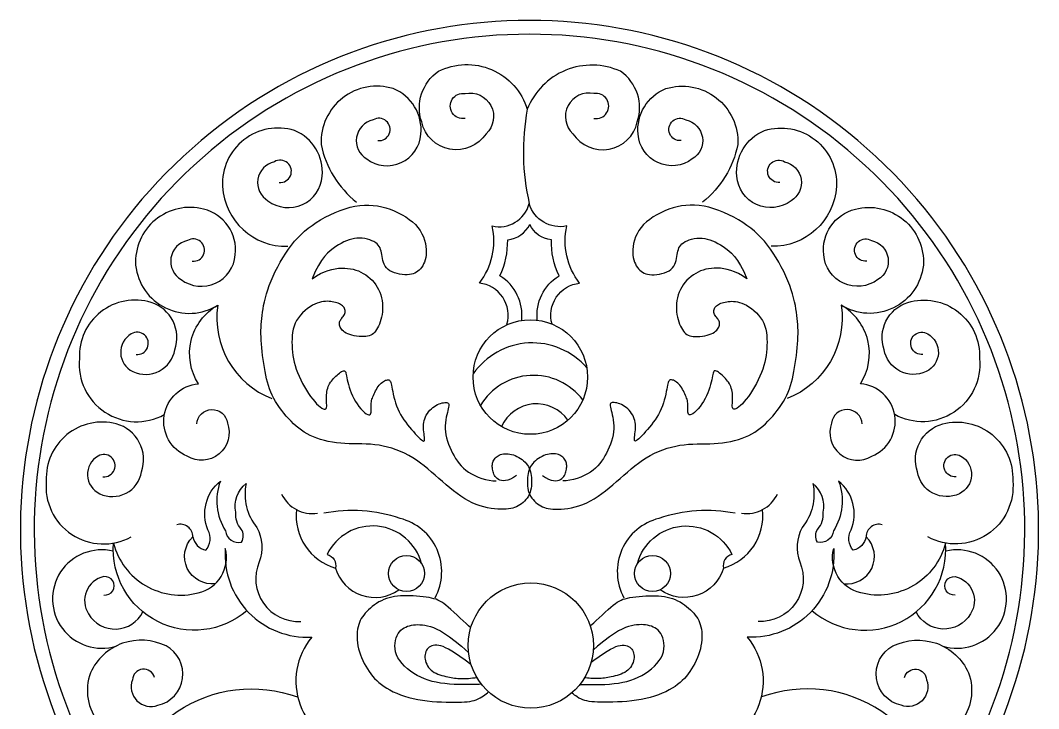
# Model space of a CAD drawing. Header units: millimetres. Extents: x -159346 to -157016, y -80163 to -78851.
# Drawn here: x -158667.9 to -158598, y -80095 to -80047.8 of the extents above; entities that cross this region are included whole.
import ezdxf

# ---------------------------------------------------------------- set-up
doc = ezdxf.new("R2010")
doc.units = ezdxf.units.MM
doc.header["$LTSCALE"] = 2
doc.header["$MEASUREMENT"] = 0
doc.layers.add('3', color=3, linetype='CONTINUOUS')
doc.layers.add('4', color=4, linetype='CONTINUOUS')

msp = doc.modelspace()

# ---------------------------------------------------------------- linework, layer by layer
at = {"layer": '3', "color": 0}
for points in [[(-158637.357, -80054.564, -1.195145), (-158637.358, -80052.862, -0.766528), (-158635.92, -80055.616, -0.662452), (-158640.334, -80054.805, -0.332037), (-158639.188, -80051.329, -0.464993), (-158633.093, -80053.939)], [(-158628.519, -80054.564, 1.195145), (-158628.517, -80052.862, 0.766528), (-158629.956, -80055.616, 0.662452), (-158625.542, -80054.805, 0.332037), (-158626.687, -80051.329, 0.42925), (-158633.093, -80053.939, 0.102586), (-158632.953, -80060.408)], [(-158643.34, -80056.085, 1.383061), (-158643.668, -80054.664, 0.680803), (-158644.106, -80057.342, 0.591563), (-158640.385, -80055.648, 0.332037), (-158642.286, -80052.52, 0.520674), (-158647.225, -80056.358, 0.176973), (-158644.803, -80060.303)], [(-158622.536, -80056.085, -1.383061), (-158622.207, -80054.664, -0.680803), (-158621.77, -80057.342, -0.591563), (-158625.49, -80055.648, -0.332037), (-158623.589, -80052.52, -0.520674), (-158618.651, -80056.358, -0.176973), (-158621.072, -80060.303)], [(-158650.112, -80058.959, 1.383061), (-158650.441, -80057.538, 0.680803), (-158650.878, -80060.216, 0.591563), (-158647.158, -80058.521, 0.332037), (-158649.059, -80055.394, 0.520674), (-158653.997, -80059.232, 0.404954), (-158649.511, -80063.332)], [(-158615.763, -80058.959, -1.383061), (-158615.435, -80057.538, -0.680803), (-158614.997, -80060.216, -0.591563), (-158618.718, -80058.521, -0.332037), (-158616.817, -80055.394, -0.520674), (-158611.878, -80059.232, -0.404954), (-158616.365, -80063.332)], [(-158634.489, -80068.684, 0.463953), (-158636.376, -80065.856, 0.227779), (-158635.505, -80061.939, 0.402093), (-158632.953, -80060.408, 0.353826)], [(-158631.387, -80068.684, -0.463953), (-158629.499, -80065.856, -0.227779), (-158630.37, -80061.939, -0.394202), (-158632.953, -80060.408, -0.353826)], [(-158656.074, -80064.356, 1.383061), (-158656.403, -80062.935, 0.680803), (-158656.84, -80065.614, 0.591563), (-158653.12, -80063.919, 0.376703), (-158655.292, -80060.782, 0.508975), (-158659.959, -80064.63, 0.552251), (-158654.325, -80067.375)], [(-158609.801, -80064.356, -1.383061), (-158609.473, -80062.935, -0.680803), (-158609.035, -80065.614, -0.591563), (-158612.756, -80063.919, -0.376703), (-158610.584, -80060.782, -0.508975), (-158605.916, -80064.63, -0.552251), (-158611.551, -80067.375)], [(-158633.471, -80068.418, 0.290095), (-158634.963, -80065.363, 0.115045), (-158634.435, -80062.883, 0.255422), (-158632.915, -80061.831, 0.135377)], [(-158632.406, -80068.403, -0.288749), (-158630.912, -80065.363, -0.115045), (-158631.44, -80062.883, -0.272557), (-158632.915, -80061.831, -0.135377)], [(-158659.927, -80070.758, 1.383061), (-158660.255, -80069.336, 0.605881), (-158660.148, -80071.92, 0.496583), (-158657.271, -80070.423, 0.42396), (-158658.888, -80067.189, 0.519511), (-158663.812, -80071.031, 0.60295), (-158657.991, -80074.879)], [(-158655.764, -80075.517, -0.917242), (-158653.666, -80075.458, -0.711958), (-158656.423, -80077.733, -0.789816), (-158655.644, -80072.763, -0.431366), (-158654.325, -80067.375, 0.348682), (-158650.609, -80073.781)], [(-158610.112, -80075.517, 0.917242), (-158612.21, -80075.458, 0.711958), (-158609.453, -80077.733, 0.789816), (-158610.232, -80072.763, 0.431366), (-158611.551, -80067.375, -0.348682), (-158615.266, -80073.781)], [(-158605.949, -80070.758, -1.383061), (-158605.62, -80069.336, -0.605881), (-158605.728, -80071.92, -0.496583), (-158608.604, -80070.423, -0.42396), (-158606.988, -80067.189, -0.519511), (-158602.064, -80071.031, -0.60295), (-158607.885, -80074.879)], [(-158662.205, -80079.14, 1.383061), (-158662.533, -80077.719, 0.605881), (-158662.425, -80080.302, 0.496583), (-158659.549, -80078.805, 0.432314), (-158661.287, -80075.506, 0.503844), (-158666.089, -80079.413, 0.60295), (-158660.268, -80083.261)], [(-158603.671, -80079.14, -1.383061), (-158603.343, -80077.719, -0.605881), (-158603.45, -80080.302, -0.496583), (-158606.327, -80078.805, -0.432314), (-158604.588, -80075.506, -0.503844), (-158599.786, -80079.413, -0.60295), (-158605.607, -80083.261)], [(-158654.493, -80086.471, -0.71399), (-158656.041, -80083.263, 0.282238), (-158655.151, -80084.182, 0.320329), (-158655.003, -80082.789, -0.330977), (-158654.143, -80079.441, 0.236438), (-158653.787, -80082.849, 0.456831), (-158652.689, -80083.619, 0.301199), (-158652.719, -80082.73, -0.205395), (-158653.075, -80081.574, -0.298847), (-158652.374, -80079.604, 0.226197), (-158651.64, -80082.619, -0.21485), (-158651.477, -80084.982, 0.55859), (-158648.622, -80089.056, 0.55859)], [(-158611.383, -80086.471, 0.71399), (-158609.834, -80083.263, -0.282238), (-158610.724, -80084.182, -0.320329), (-158610.873, -80082.789, 0.330977), (-158611.733, -80079.441, -0.236438), (-158612.089, -80082.849, -0.456831), (-158613.186, -80083.619, -0.301199), (-158613.156, -80082.73, 0.205395), (-158612.801, -80081.574, 0.298847), (-158613.501, -80079.604, -0.226197), (-158614.235, -80082.619, 0.21485), (-158614.399, -80084.982, -0.55859), (-158617.253, -80089.056, -0.55859)], [(-158640.337, -80085.111, 0.696877), (-158646.825, -80084.465, -0.401951), (-158646.244, -80085.408, 0.514265), (-158641.901, -80086.89)], [(-158625.538, -80085.111, -0.696877), (-158619.05, -80084.465, 0.401951), (-158619.631, -80085.408, -0.514265), (-158623.974, -80086.89)], [(-158652.322, -80088.323, -0.666981), (-158661.481, -80083.692, 0.414256), (-158655.66, -80087.1, 0.421613), (-158653.806, -80084.063)], [(-158653.806, -80084.063, 0.451638), (-158647.873, -80090.138, 0.579816), (-158645.033, -80097.775, 0.173392), (-158638.508, -80097.287, 0.324668), (-158632.67, -80100.79)], [(-158612.07, -80084.063, -0.451638), (-158618.003, -80090.138, -0.579816), (-158620.843, -80097.775, -0.173392), (-158627.368, -80097.287, -0.302742), (-158632.67, -80100.79)], [(-158613.553, -80088.323, 0.666981), (-158604.394, -80083.692, -0.414256), (-158610.216, -80087.1, -0.421613), (-158612.07, -80084.063)], [(-158662.149, -80087.248, 1.146587), (-158662.149, -80085.989, 0.521103), (-158663.187, -80088.545, 0.597495), (-158659.462, -80088.4)], [(-158603.727, -80087.248, -1.146587), (-158603.727, -80085.989, -0.521103), (-158602.689, -80088.545, -0.597495), (-158606.414, -80088.4)], [(-158658.668, -80092.894, 0.849166), (-158660.177, -80093.065, 0.644702), (-158658.429, -80094.806, 0.696436), (-158657.871, -80090.743, 0.423611), (-158663.055, -80092.575, 0.575287), (-158659.147, -80097.276)], [(-158607.207, -80092.894, -0.849166), (-158605.699, -80093.065, -0.644702), (-158607.446, -80094.806, -0.696436), (-158608.005, -80090.743, -0.423611), (-158602.821, -80092.575, -0.575287), (-158606.729, -80097.276)]]:
    msp.add_lwpolyline(points, format="xyb", dxfattribs=at)
for points in [[(-158633.835, -80079.056), (-158634.045, -80079.198), (-158634.238, -80079.3), (-158634.414, -80079.366), (-158634.574, -80079.401), (-158634.719, -80079.409), (-158634.849, -80079.395), (-158634.963, -80079.362), (-158635.064, -80079.316), (-158635.15, -80079.259), (-158635.223, -80079.194), (-158635.284, -80079.122), (-158635.335, -80079.044), (-158635.377, -80078.963), (-158635.41, -80078.878), (-158635.436, -80078.792), (-158635.457, -80078.705), (-158635.473, -80078.62), (-158635.484, -80078.535), (-158635.489, -80078.453), (-158635.489, -80078.371), (-158635.482, -80078.292), (-158635.469, -80078.214), (-158635.448, -80078.138), (-158635.421, -80078.065), (-158635.385, -80077.993), (-158635.341, -80077.925), (-158635.29, -80077.86), (-158635.232, -80077.8), (-158635.165, -80077.745), (-158635.092, -80077.696), (-158635.012, -80077.653), (-158634.924, -80077.617), (-158634.83, -80077.59), (-158634.73, -80077.57), (-158634.625, -80077.559), (-158634.515, -80077.557), (-158634.4, -80077.564), (-158634.283, -80077.58), (-158634.163, -80077.606), (-158634.041, -80077.642), (-158633.918, -80077.687), (-158633.796, -80077.743), (-158633.676, -80077.807), (-158633.559, -80077.879), (-158633.447, -80077.958), (-158633.342, -80078.044), (-158633.245, -80078.137), (-158633.158, -80078.234), (-158633.082, -80078.336), (-158633.016, -80078.443), (-158632.961, -80078.554), (-158632.914, -80078.671), (-158632.877, -80078.792), (-158632.846, -80078.919), (-158632.824, -80079.051), (-158632.807, -80079.189), (-158632.796, -80079.332), (-158632.792, -80079.479), (-158632.795, -80079.628), (-158632.807, -80079.778), (-158632.828, -80079.927), (-158632.858, -80080.073), (-158632.899, -80080.214), (-158632.952, -80080.349), (-158633.017, -80080.477), (-158633.093, -80080.596), (-158633.18, -80080.707), (-158633.274, -80080.81), (-158633.377, -80080.904), (-158633.485, -80080.99), (-158633.598, -80081.067), (-158633.714, -80081.135), (-158633.834, -80081.194), (-158633.958, -80081.244), (-158634.088, -80081.285), (-158634.226, -80081.318), (-158634.374, -80081.342), (-158634.535, -80081.358), (-158634.709, -80081.365), (-158634.9, -80081.365), (-158635.109, -80081.356), (-158635.332, -80081.337), (-158635.569, -80081.308), (-158635.817, -80081.265), (-158636.072, -80081.207), (-158636.333, -80081.133), (-158636.597, -80081.041), (-158636.861, -80080.929), (-158637.123, -80080.797), (-158637.383, -80080.645), (-158637.64, -80080.476), (-158637.897, -80080.293), (-158638.151, -80080.099), (-158638.404, -80079.894), (-158638.655, -80079.683), (-158638.905, -80079.467), (-158639.155, -80079.248), (-158639.404, -80079.03), (-158639.653, -80078.813), (-158639.905, -80078.601), (-158640.16, -80078.395), (-158640.418, -80078.197), (-158640.681, -80078.01), (-158640.95, -80077.835), (-158641.226, -80077.675), (-158641.507, -80077.529), (-158641.793, -80077.399), (-158642.083, -80077.283), (-158642.376, -80077.183), (-158642.671, -80077.099), (-158642.966, -80077.03), (-158643.261, -80076.977), (-158643.556, -80076.939), (-158643.849, -80076.914), (-158644.142, -80076.898), (-158644.434, -80076.889), (-158644.725, -80076.883), (-158645.016, -80076.878), (-158645.306, -80076.87), (-158645.597, -80076.856), (-158645.887, -80076.833), (-158646.175, -80076.801), (-158646.46, -80076.76), (-158646.739, -80076.709), (-158647.01, -80076.649), (-158647.273, -80076.579), (-158647.524, -80076.499), (-158647.763, -80076.409), (-158647.987, -80076.308), (-158648.198, -80076.198), (-158648.398, -80076.078), (-158648.589, -80075.948), (-158648.771, -80075.809), (-158648.947, -80075.66), (-158649.119, -80075.503), (-158649.288, -80075.336), (-158649.455, -80075.161), (-158649.62, -80074.978), (-158649.781, -80074.788), (-158649.936, -80074.591), (-158650.085, -80074.39), (-158650.225, -80074.184), (-158650.356, -80073.974), (-158650.475, -80073.762), (-158650.582, -80073.548), (-158650.678, -80073.331), (-158650.764, -80073.111), (-158650.841, -80072.885), (-158650.909, -80072.654), (-158650.971, -80072.416), (-158651.027, -80072.17), (-158651.079, -80071.915), (-158651.127, -80071.651), (-158651.171, -80071.38), (-158651.211, -80071.106), (-158651.248, -80070.83), (-158651.279, -80070.558), (-158651.306, -80070.29), (-158651.328, -80070.032), (-158651.344, -80069.784), (-158651.355, -80069.551), (-158651.36, -80069.329), (-158651.36, -80069.117), (-158651.355, -80068.91), (-158651.344, -80068.705), (-158651.329, -80068.501), (-158651.309, -80068.294), (-158651.284, -80068.08), (-158651.254, -80067.858), (-158651.218, -80067.626), (-158651.175, -80067.385), (-158651.122, -80067.133), (-158651.058, -80066.871), (-158650.982, -80066.597), (-158650.892, -80066.312), (-158650.787, -80066.015), (-158650.664, -80065.707), (-158650.527, -80065.39), (-158650.375, -80065.069), (-158650.211, -80064.746), (-158650.037, -80064.426), (-158649.853, -80064.113), (-158649.662, -80063.809), (-158649.464, -80063.52), (-158649.262, -80063.248), (-158649.054, -80062.991), (-158648.837, -80062.75), (-158648.611, -80062.521), (-158648.373, -80062.304), (-158648.121, -80062.096), (-158647.854, -80061.897), (-158647.569, -80061.705), (-158647.266, -80061.519), (-158646.947, -80061.341), (-158646.616, -80061.173), (-158646.277, -80061.018), (-158645.933, -80060.879), (-158645.588, -80060.759), (-158645.246, -80060.659), (-158644.911, -80060.583), (-158644.584, -80060.532), (-158644.267, -80060.506), (-158643.958, -80060.504), (-158643.656, -80060.524), (-158643.36, -80060.564), (-158643.069, -80060.624), (-158642.783, -80060.702), (-158642.5, -80060.796), (-158642.22, -80060.906), (-158641.946, -80061.031), (-158641.68, -80061.169), (-158641.425, -80061.321), (-158641.186, -80061.485), (-158640.964, -80061.661), (-158640.764, -80061.849), (-158640.587, -80062.048), (-158640.437, -80062.257), (-158640.313, -80062.473), (-158640.213, -80062.693), (-158640.135, -80062.914), (-158640.078, -80063.134), (-158640.041, -80063.349), (-158640.022, -80063.556), (-158640.019, -80063.753), (-158640.03, -80063.936), (-158640.055, -80064.107), (-158640.093, -80064.264), (-158640.141, -80064.41), (-158640.199, -80064.543), (-158640.265, -80064.665), (-158640.339, -80064.776), (-158640.418, -80064.877), (-158640.502, -80064.967), (-158640.592, -80065.046), (-158640.689, -80065.115), (-158640.795, -80065.173), (-158640.91, -80065.219), (-158641.036, -80065.254), (-158641.174, -80065.277), (-158641.325, -80065.288), (-158641.491, -80065.286), (-158641.666, -80065.272), (-158641.846, -80065.245), (-158642.026, -80065.205), (-158642.2, -80065.152), (-158642.365, -80065.085), (-158642.515, -80065.006), (-158642.644, -80064.913), (-158642.75, -80064.807), (-158642.835, -80064.69), (-158642.901, -80064.564), (-158642.951, -80064.433), (-158642.99, -80064.298), (-158643.02, -80064.162), (-158643.045, -80064.028), (-158643.068, -80063.898), (-158643.092, -80063.774), (-158643.119, -80063.657), (-158643.152, -80063.547), (-158643.193, -80063.443), (-158643.246, -80063.345), (-158643.311, -80063.253), (-158643.392, -80063.168), (-158643.491, -80063.088), (-158643.61, -80063.014), (-158643.746, -80062.947), (-158643.897, -80062.888), (-158644.06, -80062.84), (-158644.232, -80062.803), (-158644.41, -80062.778), (-158644.592, -80062.768), (-158644.774, -80062.773), (-158644.954, -80062.795), (-158645.133, -80062.834), (-158645.312, -80062.887), (-158645.49, -80062.955), (-158645.669, -80063.036), (-158645.85, -80063.13), (-158646.033, -80063.237), (-158646.22, -80063.354), (-158646.41, -80063.483), (-158646.604, -80063.633), (-158646.802, -80063.815), (-158647.004, -80064.038), (-158647.21, -80064.314), (-158647.419, -80064.654), (-158647.631, -80065.068), (-158647.847, -80065.566)], [(-158632.04, -80079.056), (-158631.831, -80079.198), (-158631.638, -80079.3), (-158631.462, -80079.366), (-158631.301, -80079.401), (-158631.156, -80079.409), (-158631.027, -80079.395), (-158630.912, -80079.362), (-158630.812, -80079.316), (-158630.726, -80079.259), (-158630.653, -80079.194), (-158630.591, -80079.122), (-158630.54, -80079.044), (-158630.499, -80078.963), (-158630.466, -80078.878), (-158630.439, -80078.792), (-158630.419, -80078.705), (-158630.403, -80078.62), (-158630.392, -80078.535), (-158630.387, -80078.453), (-158630.387, -80078.371), (-158630.394, -80078.292), (-158630.407, -80078.214), (-158630.427, -80078.138), (-158630.455, -80078.065), (-158630.491, -80077.993), (-158630.534, -80077.925), (-158630.585, -80077.86), (-158630.644, -80077.8), (-158630.71, -80077.745), (-158630.783, -80077.696), (-158630.864, -80077.653), (-158630.951, -80077.617), (-158631.045, -80077.59), (-158631.145, -80077.57), (-158631.251, -80077.559), (-158631.361, -80077.557), (-158631.475, -80077.564), (-158631.593, -80077.58), (-158631.713, -80077.606), (-158631.834, -80077.642), (-158631.957, -80077.687), (-158632.08, -80077.743), (-158632.2, -80077.807), (-158632.317, -80077.879), (-158632.429, -80077.958), (-158632.534, -80078.044), (-158632.631, -80078.137), (-158632.718, -80078.234), (-158632.794, -80078.336), (-158632.859, -80078.443), (-158632.915, -80078.554), (-158632.961, -80078.671), (-158632.999, -80078.792), (-158633.029, -80078.919), (-158633.052, -80079.051), (-158633.069, -80079.189), (-158633.079, -80079.332), (-158633.083, -80079.479), (-158633.08, -80079.628), (-158633.069, -80079.778), (-158633.048, -80079.927), (-158633.018, -80080.073), (-158632.976, -80080.214), (-158632.923, -80080.349), (-158632.858, -80080.477), (-158632.782, -80080.596), (-158632.696, -80080.707), (-158632.601, -80080.81), (-158632.499, -80080.904), (-158632.391, -80080.99), (-158632.278, -80081.067), (-158632.161, -80081.135), (-158632.042, -80081.194), (-158631.918, -80081.244), (-158631.788, -80081.285), (-158631.65, -80081.318), (-158631.502, -80081.342), (-158631.341, -80081.358), (-158631.166, -80081.365), (-158630.975, -80081.365), (-158630.767, -80081.356), (-158630.543, -80081.337), (-158630.306, -80081.308), (-158630.059, -80081.265), (-158629.803, -80081.207), (-158629.543, -80081.133), (-158629.279, -80081.041), (-158629.015, -80080.929), (-158628.753, -80080.797), (-158628.493, -80080.645), (-158628.235, -80080.476), (-158627.979, -80080.293), (-158627.725, -80080.099), (-158627.472, -80079.894), (-158627.22, -80079.683), (-158626.97, -80079.467), (-158626.721, -80079.248), (-158626.472, -80079.03), (-158626.222, -80078.813), (-158625.97, -80078.601), (-158625.716, -80078.395), (-158625.457, -80078.197), (-158625.194, -80078.01), (-158624.925, -80077.835), (-158624.65, -80077.675), (-158624.368, -80077.529), (-158624.082, -80077.399), (-158623.792, -80077.283), (-158623.5, -80077.183), (-158623.205, -80077.099), (-158622.91, -80077.03), (-158622.614, -80076.977), (-158622.32, -80076.939), (-158622.026, -80076.914), (-158621.734, -80076.898), (-158621.442, -80076.889), (-158621.151, -80076.883), (-158620.86, -80076.878), (-158620.569, -80076.87), (-158620.279, -80076.856), (-158619.989, -80076.833), (-158619.7, -80076.801), (-158619.416, -80076.76), (-158619.137, -80076.709), (-158618.865, -80076.649), (-158618.603, -80076.579), (-158618.351, -80076.499), (-158618.113, -80076.409), (-158617.889, -80076.308), (-158617.677, -80076.198), (-158617.477, -80076.078), (-158617.287, -80075.948), (-158617.105, -80075.809), (-158616.928, -80075.66), (-158616.757, -80075.503), (-158616.588, -80075.336), (-158616.421, -80075.161), (-158616.256, -80074.978), (-158616.095, -80074.788), (-158615.94, -80074.591), (-158615.791, -80074.39), (-158615.651, -80074.184), (-158615.52, -80073.974), (-158615.4, -80073.762), (-158615.293, -80073.548), (-158615.197, -80073.331), (-158615.112, -80073.111), (-158615.035, -80072.885), (-158614.966, -80072.654), (-158614.905, -80072.416), (-158614.849, -80072.17), (-158614.797, -80071.915), (-158614.749, -80071.651), (-158614.705, -80071.38), (-158614.664, -80071.106), (-158614.628, -80070.83), (-158614.596, -80070.558), (-158614.569, -80070.29), (-158614.548, -80070.032), (-158614.531, -80069.784), (-158614.52, -80069.551), (-158614.515, -80069.329), (-158614.515, -80069.117), (-158614.521, -80068.91), (-158614.531, -80068.705), (-158614.547, -80068.501), (-158614.567, -80068.294), (-158614.592, -80068.08), (-158614.622, -80067.858), (-158614.657, -80067.626), (-158614.701, -80067.385), (-158614.754, -80067.133), (-158614.817, -80066.871), (-158614.893, -80066.597), (-158614.983, -80066.312), (-158615.089, -80066.015), (-158615.211, -80065.707), (-158615.349, -80065.39), (-158615.5, -80065.069), (-158615.664, -80064.746), (-158615.839, -80064.426), (-158616.023, -80064.113), (-158616.214, -80063.809), (-158616.411, -80063.52), (-158616.613, -80063.248), (-158616.822, -80062.991), (-158617.038, -80062.75), (-158617.264, -80062.521), (-158617.503, -80062.304), (-158617.755, -80062.096), (-158618.022, -80061.897), (-158618.307, -80061.705), (-158618.61, -80061.519), (-158618.929, -80061.341), (-158619.26, -80061.173), (-158619.599, -80061.018), (-158619.943, -80060.879), (-158620.287, -80060.759), (-158620.629, -80060.659), (-158620.965, -80060.583), (-158621.291, -80060.532), (-158621.609, -80060.506), (-158621.918, -80060.504), (-158622.22, -80060.524), (-158622.516, -80060.564), (-158622.806, -80060.624), (-158623.093, -80060.702), (-158623.376, -80060.796), (-158623.656, -80060.906), (-158623.93, -80061.031), (-158624.196, -80061.169), (-158624.45, -80061.321), (-158624.69, -80061.485), (-158624.911, -80061.661), (-158625.112, -80061.849), (-158625.288, -80062.048), (-158625.438, -80062.257), (-158625.563, -80062.473), (-158625.663, -80062.693), (-158625.741, -80062.914), (-158625.797, -80063.134), (-158625.834, -80063.349), (-158625.854, -80063.556), (-158625.857, -80063.753), (-158625.845, -80063.936), (-158625.82, -80064.107), (-158625.783, -80064.264), (-158625.734, -80064.41), (-158625.677, -80064.543), (-158625.61, -80064.665), (-158625.537, -80064.776), (-158625.458, -80064.877), (-158625.374, -80064.967), (-158625.284, -80065.046), (-158625.186, -80065.115), (-158625.081, -80065.173), (-158624.966, -80065.219), (-158624.84, -80065.254), (-158624.702, -80065.277), (-158624.55, -80065.288), (-158624.385, -80065.286), (-158624.21, -80065.272), (-158624.03, -80065.245), (-158623.85, -80065.205), (-158623.675, -80065.152), (-158623.511, -80065.085), (-158623.361, -80065.006), (-158623.231, -80064.913), (-158623.125, -80064.807), (-158623.041, -80064.69), (-158622.975, -80064.564), (-158622.924, -80064.433), (-158622.885, -80064.298), (-158622.855, -80064.162), (-158622.83, -80064.028), (-158622.808, -80063.898), (-158622.784, -80063.774), (-158622.757, -80063.657), (-158622.724, -80063.547), (-158622.682, -80063.443), (-158622.63, -80063.345), (-158622.564, -80063.253), (-158622.483, -80063.168), (-158622.384, -80063.088), (-158622.266, -80063.014), (-158622.129, -80062.947), (-158621.978, -80062.888), (-158621.816, -80062.84), (-158621.644, -80062.803), (-158621.465, -80062.778), (-158621.284, -80062.768), (-158621.102, -80062.773), (-158620.921, -80062.795), (-158620.742, -80062.834), (-158620.564, -80062.887), (-158620.385, -80062.955), (-158620.206, -80063.036), (-158620.025, -80063.13), (-158619.842, -80063.237), (-158619.656, -80063.354), (-158619.465, -80063.483), (-158619.271, -80063.633), (-158619.073, -80063.815), (-158618.871, -80064.038), (-158618.666, -80064.314), (-158618.457, -80064.654), (-158618.244, -80065.068), (-158618.028, -80065.566)], [(-158647.847, -80065.566), (-158647.555, -80065.368), (-158647.275, -80065.207), (-158647.007, -80065.081), (-158646.751, -80064.984), (-158646.505, -80064.914), (-158646.27, -80064.867), (-158646.044, -80064.84), (-158645.827, -80064.828), (-158645.617, -80064.83), (-158645.415, -80064.844), (-158645.221, -80064.871), (-158645.033, -80064.91), (-158644.851, -80064.962), (-158644.675, -80065.026), (-158644.504, -80065.102), (-158644.338, -80065.191), (-158644.177, -80065.292), (-158644.022, -80065.406), (-158643.874, -80065.53), (-158643.735, -80065.665), (-158643.605, -80065.811), (-158643.486, -80065.966), (-158643.379, -80066.13), (-158643.286, -80066.303), (-158643.207, -80066.484), (-158643.142, -80066.67), (-158643.091, -80066.862), (-158643.054, -80067.056), (-158643.03, -80067.251), (-158643.019, -80067.445), (-158643.019, -80067.638), (-158643.032, -80067.826), (-158643.055, -80068.009), (-158643.089, -80068.185), (-158643.131, -80068.354), (-158643.181, -80068.514), (-158643.238, -80068.664), (-158643.299, -80068.804), (-158643.364, -80068.932), (-158643.431, -80069.047), (-158643.5, -80069.149), (-158643.572, -80069.238), (-158643.648, -80069.314), (-158643.732, -80069.378), (-158643.824, -80069.43), (-158643.926, -80069.47), (-158644.04, -80069.5), (-158644.169, -80069.518), (-158644.312, -80069.527), (-158644.467, -80069.526), (-158644.63, -80069.515), (-158644.795, -80069.496), (-158644.959, -80069.468), (-158645.118, -80069.432), (-158645.268, -80069.388), (-158645.403, -80069.337), (-158645.521, -80069.28), (-158645.623, -80069.217), (-158645.708, -80069.15), (-158645.78, -80069.08), (-158645.838, -80069.01), (-158645.885, -80068.939), (-158645.921, -80068.871), (-158645.948, -80068.805), (-158645.966, -80068.744), (-158645.977, -80068.686), (-158645.981, -80068.632), (-158645.976, -80068.579), (-158645.965, -80068.527), (-158645.946, -80068.476), (-158645.92, -80068.424), (-158645.887, -80068.37), (-158645.848, -80068.315), (-158645.804, -80068.257), (-158645.758, -80068.197), (-158645.713, -80068.136), (-158645.671, -80068.073), (-158645.634, -80068.008), (-158645.604, -80067.942), (-158645.585, -80067.875), (-158645.577, -80067.806), (-158645.582, -80067.737), (-158645.597, -80067.669), (-158645.624, -80067.603), (-158645.661, -80067.538), (-158645.707, -80067.477), (-158645.763, -80067.419), (-158645.827, -80067.367), (-158645.899, -80067.32), (-158645.978, -80067.278), (-158646.064, -80067.241), (-158646.156, -80067.21), (-158646.254, -80067.182), (-158646.358, -80067.159), (-158646.465, -80067.14), (-158646.577, -80067.125), (-158646.692, -80067.114), (-158646.812, -80067.107), (-158646.936, -80067.109), (-158647.065, -80067.119), (-158647.201, -80067.141), (-158647.344, -80067.176), (-158647.495, -80067.227), (-158647.654, -80067.294), (-158647.821, -80067.381), (-158647.993, -80067.485), (-158648.167, -80067.606), (-158648.337, -80067.743), (-158648.501, -80067.894), (-158648.654, -80068.058), (-158648.793, -80068.233), (-158648.912, -80068.419), (-158649.01, -80068.613), (-158649.087, -80068.816), (-158649.146, -80069.025), (-158649.187, -80069.24), (-158649.214, -80069.46), (-158649.229, -80069.683), (-158649.232, -80069.909), (-158649.227, -80070.135), (-158649.214, -80070.362), (-158649.194, -80070.589), (-158649.164, -80070.817), (-158649.125, -80071.048), (-158649.076, -80071.28), (-158649.014, -80071.515), (-158648.94, -80071.754), (-158648.852, -80071.997), (-158648.749, -80072.243), (-158648.635, -80072.491), (-158648.51, -80072.737), (-158648.377, -80072.977), (-158648.238, -80073.209), (-158648.096, -80073.429), (-158647.953, -80073.635), (-158647.811, -80073.822), (-158647.672, -80073.988), (-158647.539, -80074.132), (-158647.413, -80074.253), (-158647.295, -80074.352), (-158647.189, -80074.428), (-158647.095, -80074.48), (-158647.015, -80074.507), (-158646.952, -80074.511), (-158646.906, -80074.49), (-158646.876, -80074.447), (-158646.858, -80074.384), (-158646.851, -80074.305), (-158646.85, -80074.213), (-158646.855, -80074.11), (-158646.861, -80073.998), (-158646.867, -80073.882), (-158646.87, -80073.763), (-158646.869, -80073.643), (-158646.863, -80073.523), (-158646.852, -80073.403), (-158646.836, -80073.285), (-158646.813, -80073.17), (-158646.783, -80073.058), (-158646.746, -80072.951), (-158646.702, -80072.85), (-158646.65, -80072.754), (-158646.591, -80072.662), (-158646.527, -80072.574), (-158646.458, -80072.489), (-158646.384, -80072.407), (-158646.306, -80072.328), (-158646.226, -80072.25), (-158646.143, -80072.174), (-158646.06, -80072.102), (-158645.978, -80072.034), (-158645.899, -80071.975), (-158645.825, -80071.926), (-158645.756, -80071.89), (-158645.696, -80071.868), (-158645.645, -80071.864), (-158645.605, -80071.878), (-158645.574, -80071.911), (-158645.549, -80071.963), (-158645.529, -80072.033), (-158645.51, -80072.121), (-158645.49, -80072.227), (-158645.468, -80072.351), (-158645.439, -80072.492), (-158645.404, -80072.65), (-158645.359, -80072.821), (-158645.306, -80073.003), (-158645.243, -80073.193), (-158645.17, -80073.388), (-158645.086, -80073.583), (-158644.99, -80073.778), (-158644.883, -80073.967), (-158644.764, -80074.148), (-158644.637, -80074.318), (-158644.506, -80074.473), (-158644.376, -80074.609), (-158644.251, -80074.723), (-158644.136, -80074.812), (-158644.034, -80074.871), (-158643.951, -80074.898), (-158643.889, -80074.889), (-158643.847, -80074.851), (-158643.82, -80074.786), (-158643.806, -80074.703), (-158643.801, -80074.605), (-158643.801, -80074.498), (-158643.804, -80074.388), (-158643.806, -80074.281), (-158643.804, -80074.181), (-158643.797, -80074.086), (-158643.785, -80073.996), (-158643.768, -80073.909), (-158643.746, -80073.824), (-158643.719, -80073.737), (-158643.687, -80073.648), (-158643.649, -80073.556), (-158643.605, -80073.458), (-158643.556, -80073.357), (-158643.503, -80073.254), (-158643.444, -80073.151), (-158643.382, -80073.05), (-158643.317, -80072.954), (-158643.248, -80072.864), (-158643.177, -80072.782), (-158643.103, -80072.71), (-158643.029, -80072.648), (-158642.954, -80072.597), (-158642.882, -80072.556), (-158642.812, -80072.524), (-158642.746, -80072.503), (-158642.686, -80072.493), (-158642.632, -80072.492), (-158642.586, -80072.502), (-158642.547, -80072.524), (-158642.513, -80072.559), (-158642.483, -80072.608), (-158642.455, -80072.675), (-158642.43, -80072.759), (-158642.404, -80072.863), (-158642.378, -80072.988), (-158642.35, -80073.134), (-158642.317, -80073.3), (-158642.281, -80073.481), (-158642.237, -80073.674), (-158642.187, -80073.874), (-158642.128, -80074.079), (-158642.059, -80074.284), (-158641.979, -80074.487), (-158641.887, -80074.683), (-158641.784, -80074.872), (-158641.672, -80075.056), (-158641.552, -80075.233), (-158641.427, -80075.405), (-158641.298, -80075.571), (-158641.167, -80075.732), (-158641.035, -80075.889), (-158640.904, -80076.04), (-158640.777, -80076.183), (-158640.656, -80076.315), (-158640.542, -80076.433), (-158640.439, -80076.532), (-158640.348, -80076.61), (-158640.271, -80076.662), (-158640.212, -80076.687), (-158640.171, -80076.68), (-158640.147, -80076.646), (-158640.137, -80076.588), (-158640.137, -80076.508), (-158640.145, -80076.412), (-158640.158, -80076.302), (-158640.173, -80076.183), (-158640.188, -80076.058), (-158640.2, -80075.93), (-158640.207, -80075.801), (-158640.208, -80075.67), (-158640.202, -80075.54), (-158640.187, -80075.41), (-158640.163, -80075.281), (-158640.127, -80075.155), (-158640.079, -80075.031), (-158640.018, -80074.91), (-158639.945, -80074.794), (-158639.862, -80074.683), (-158639.771, -80074.579), (-158639.672, -80074.482), (-158639.569, -80074.393), (-158639.462, -80074.314), (-158639.353, -80074.245), (-158639.244, -80074.187), (-158639.137, -80074.14), (-158639.033, -80074.103), (-158638.934, -80074.076), (-158638.841, -80074.057), (-158638.756, -80074.048), (-158638.68, -80074.046), (-158638.615, -80074.051), (-158638.562, -80074.064), (-158638.521, -80074.085), (-158638.492, -80074.116), (-158638.474, -80074.159), (-158638.467, -80074.214), (-158638.47, -80074.284), (-158638.484, -80074.371), (-158638.506, -80074.475), (-158638.537, -80074.597), (-158638.574, -80074.737), (-158638.613, -80074.893), (-158638.651, -80075.062), (-158638.685, -80075.244), (-158638.71, -80075.435), (-158638.724, -80075.635), (-158638.724, -80075.84), (-158638.706, -80076.051), (-158638.672, -80076.264), (-158638.623, -80076.479), (-158638.561, -80076.694), (-158638.487, -80076.907), (-158638.404, -80077.117), (-158638.313, -80077.322), (-158638.216, -80077.521), (-158638.113, -80077.712), (-158638.005, -80077.895), (-158637.888, -80078.069), (-158637.76, -80078.236), (-158637.621, -80078.395), (-158637.469, -80078.545), (-158637.3, -80078.687), (-158637.115, -80078.82), (-158636.91, -80078.945), (-158636.69, -80079.059), (-158636.457, -80079.161), (-158636.215, -80079.248), (-158635.966, -80079.32), (-158635.714, -80079.373), (-158635.463, -80079.407), (-158635.215, -80079.418)], [(-158618.028, -80065.566), (-158618.321, -80065.368), (-158618.601, -80065.207), (-158618.869, -80065.081), (-158619.125, -80064.984), (-158619.37, -80064.914), (-158619.606, -80064.867), (-158619.832, -80064.84), (-158620.049, -80064.828), (-158620.258, -80064.83), (-158620.46, -80064.844), (-158620.655, -80064.871), (-158620.843, -80064.91), (-158621.025, -80064.962), (-158621.201, -80065.026), (-158621.372, -80065.102), (-158621.537, -80065.191), (-158621.698, -80065.292), (-158621.853, -80065.406), (-158622.001, -80065.53), (-158622.141, -80065.665), (-158622.271, -80065.811), (-158622.39, -80065.966), (-158622.497, -80066.13), (-158622.59, -80066.303), (-158622.669, -80066.484), (-158622.733, -80066.67), (-158622.784, -80066.862), (-158622.821, -80067.056), (-158622.846, -80067.251), (-158622.857, -80067.445), (-158622.856, -80067.638), (-158622.844, -80067.826), (-158622.82, -80068.009), (-158622.787, -80068.185), (-158622.744, -80068.354), (-158622.694, -80068.514), (-158622.638, -80068.664), (-158622.577, -80068.804), (-158622.512, -80068.932), (-158622.445, -80069.047), (-158622.376, -80069.149), (-158622.304, -80069.238), (-158622.227, -80069.314), (-158622.144, -80069.378), (-158622.052, -80069.43), (-158621.95, -80069.47), (-158621.835, -80069.5), (-158621.707, -80069.518), (-158621.563, -80069.527), (-158621.408, -80069.526), (-158621.246, -80069.515), (-158621.08, -80069.496), (-158620.916, -80069.468), (-158620.757, -80069.432), (-158620.608, -80069.388), (-158620.472, -80069.337), (-158620.354, -80069.28), (-158620.253, -80069.217), (-158620.167, -80069.15), (-158620.096, -80069.08), (-158620.037, -80069.01), (-158619.991, -80068.939), (-158619.955, -80068.871), (-158619.928, -80068.805), (-158619.909, -80068.744), (-158619.898, -80068.686), (-158619.895, -80068.632), (-158619.899, -80068.579), (-158619.911, -80068.527), (-158619.93, -80068.476), (-158619.956, -80068.424), (-158619.988, -80068.37), (-158620.028, -80068.315), (-158620.071, -80068.257), (-158620.117, -80068.197), (-158620.162, -80068.136), (-158620.205, -80068.073), (-158620.242, -80068.008), (-158620.271, -80067.942), (-158620.291, -80067.875), (-158620.298, -80067.806), (-158620.294, -80067.737), (-158620.278, -80067.669), (-158620.252, -80067.603), (-158620.215, -80067.538), (-158620.168, -80067.477), (-158620.113, -80067.419), (-158620.049, -80067.367), (-158619.977, -80067.32), (-158619.898, -80067.278), (-158619.812, -80067.241), (-158619.719, -80067.21), (-158619.621, -80067.182), (-158619.518, -80067.159), (-158619.41, -80067.14), (-158619.299, -80067.125), (-158619.183, -80067.114), (-158619.064, -80067.107), (-158618.94, -80067.109), (-158618.81, -80067.119), (-158618.674, -80067.141), (-158618.531, -80067.176), (-158618.381, -80067.227), (-158618.222, -80067.294), (-158618.055, -80067.381), (-158617.882, -80067.485), (-158617.709, -80067.606), (-158617.538, -80067.743), (-158617.374, -80067.894), (-158617.221, -80068.058), (-158617.083, -80068.233), (-158616.963, -80068.419), (-158616.866, -80068.613), (-158616.788, -80068.816), (-158616.73, -80069.025), (-158616.688, -80069.24), (-158616.661, -80069.46), (-158616.647, -80069.683), (-158616.643, -80069.909), (-158616.649, -80070.135), (-158616.661, -80070.362), (-158616.682, -80070.589), (-158616.711, -80070.817), (-158616.75, -80071.048), (-158616.8, -80071.28), (-158616.862, -80071.515), (-158616.936, -80071.754), (-158617.024, -80071.997), (-158617.126, -80072.243), (-158617.241, -80072.491), (-158617.366, -80072.737), (-158617.499, -80072.977), (-158617.637, -80073.209), (-158617.779, -80073.429), (-158617.923, -80073.635), (-158618.065, -80073.822), (-158618.203, -80073.988), (-158618.337, -80074.132), (-158618.463, -80074.253), (-158618.58, -80074.352), (-158618.687, -80074.428), (-158618.781, -80074.48), (-158618.86, -80074.507), (-158618.924, -80074.511), (-158618.969, -80074.49), (-158619, -80074.447), (-158619.017, -80074.384), (-158619.025, -80074.305), (-158619.025, -80074.213), (-158619.021, -80074.11), (-158619.014, -80073.998), (-158619.008, -80073.882), (-158619.006, -80073.763), (-158619.007, -80073.643), (-158619.013, -80073.523), (-158619.023, -80073.403), (-158619.04, -80073.285), (-158619.063, -80073.17), (-158619.092, -80073.058), (-158619.129, -80072.951), (-158619.174, -80072.85), (-158619.226, -80072.754), (-158619.284, -80072.662), (-158619.349, -80072.574), (-158619.418, -80072.489), (-158619.492, -80072.407), (-158619.569, -80072.328), (-158619.65, -80072.25), (-158619.732, -80072.174), (-158619.815, -80072.102), (-158619.897, -80072.034), (-158619.976, -80071.975), (-158620.051, -80071.926), (-158620.119, -80071.89), (-158620.18, -80071.868), (-158620.23, -80071.864), (-158620.271, -80071.878), (-158620.302, -80071.911), (-158620.326, -80071.963), (-158620.347, -80072.033), (-158620.366, -80072.121), (-158620.385, -80072.227), (-158620.408, -80072.351), (-158620.436, -80072.492), (-158620.472, -80072.65), (-158620.516, -80072.821), (-158620.57, -80073.003), (-158620.633, -80073.193), (-158620.706, -80073.388), (-158620.79, -80073.583), (-158620.885, -80073.778), (-158620.993, -80073.967), (-158621.112, -80074.148), (-158621.239, -80074.318), (-158621.369, -80074.473), (-158621.499, -80074.609), (-158621.624, -80074.723), (-158621.74, -80074.812), (-158621.841, -80074.871), (-158621.924, -80074.898), (-158621.986, -80074.889), (-158622.029, -80074.851), (-158622.055, -80074.786), (-158622.07, -80074.703), (-158622.075, -80074.605), (-158622.074, -80074.498), (-158622.071, -80074.388), (-158622.07, -80074.281), (-158622.072, -80074.181), (-158622.079, -80074.086), (-158622.091, -80073.996), (-158622.107, -80073.909), (-158622.129, -80073.824), (-158622.156, -80073.737), (-158622.189, -80073.648), (-158622.227, -80073.556), (-158622.271, -80073.458), (-158622.319, -80073.357), (-158622.373, -80073.254), (-158622.431, -80073.151), (-158622.493, -80073.05), (-158622.559, -80072.954), (-158622.627, -80072.864), (-158622.699, -80072.782), (-158622.772, -80072.71), (-158622.847, -80072.648), (-158622.921, -80072.597), (-158622.994, -80072.556), (-158623.064, -80072.524), (-158623.129, -80072.503), (-158623.19, -80072.493), (-158623.243, -80072.492), (-158623.29, -80072.502), (-158623.329, -80072.524), (-158623.363, -80072.559), (-158623.393, -80072.608), (-158623.42, -80072.675), (-158623.446, -80072.759), (-158623.471, -80072.863), (-158623.497, -80072.988), (-158623.526, -80073.134), (-158623.558, -80073.3), (-158623.595, -80073.481), (-158623.638, -80073.674), (-158623.689, -80073.874), (-158623.748, -80074.079), (-158623.817, -80074.284), (-158623.897, -80074.487), (-158623.989, -80074.683), (-158624.092, -80074.872), (-158624.204, -80075.056), (-158624.323, -80075.233), (-158624.448, -80075.405), (-158624.577, -80075.571), (-158624.709, -80075.732), (-158624.841, -80075.889), (-158624.971, -80076.04), (-158625.098, -80076.183), (-158625.22, -80076.315), (-158625.334, -80076.433), (-158625.437, -80076.532), (-158625.528, -80076.61), (-158625.604, -80076.662), (-158625.663, -80076.687), (-158625.704, -80076.68), (-158625.728, -80076.646), (-158625.739, -80076.588), (-158625.739, -80076.508), (-158625.731, -80076.412), (-158625.718, -80076.302), (-158625.702, -80076.183), (-158625.688, -80076.058), (-158625.676, -80075.93), (-158625.669, -80075.801), (-158625.668, -80075.67), (-158625.674, -80075.54), (-158625.689, -80075.41), (-158625.713, -80075.281), (-158625.749, -80075.155), (-158625.796, -80075.031), (-158625.857, -80074.91), (-158625.93, -80074.794), (-158626.013, -80074.683), (-158626.105, -80074.579), (-158626.203, -80074.482), (-158626.307, -80074.393), (-158626.414, -80074.314), (-158626.522, -80074.245), (-158626.631, -80074.187), (-158626.738, -80074.14), (-158626.842, -80074.103), (-158626.941, -80074.076), (-158627.035, -80074.057), (-158627.12, -80074.048), (-158627.196, -80074.046), (-158627.261, -80074.051), (-158627.313, -80074.064), (-158627.354, -80074.085), (-158627.383, -80074.116), (-158627.401, -80074.159), (-158627.408, -80074.214), (-158627.405, -80074.284), (-158627.392, -80074.371), (-158627.369, -80074.475), (-158627.338, -80074.597), (-158627.301, -80074.737), (-158627.262, -80074.893), (-158627.224, -80075.062), (-158627.191, -80075.244), (-158627.165, -80075.435), (-158627.151, -80075.635), (-158627.152, -80075.84), (-158627.17, -80076.051), (-158627.204, -80076.264), (-158627.253, -80076.479), (-158627.315, -80076.694), (-158627.389, -80076.907), (-158627.472, -80077.117), (-158627.563, -80077.322), (-158627.66, -80077.521), (-158627.762, -80077.712), (-158627.871, -80077.895), (-158627.988, -80078.069), (-158628.115, -80078.236), (-158628.254, -80078.395), (-158628.407, -80078.545), (-158628.575, -80078.687), (-158628.761, -80078.82), (-158628.965, -80078.945), (-158629.185, -80079.059), (-158629.418, -80079.161), (-158629.661, -80079.248), (-158629.91, -80079.32), (-158630.161, -80079.373), (-158630.413, -80079.407), (-158630.661, -80079.418)], [(-158636.973, -80089.503), (-158637.118, -80089.366), (-158637.291, -80089.202), (-158637.486, -80089.019), (-158637.694, -80088.825), (-158637.908, -80088.627), (-158638.121, -80088.432), (-158638.325, -80088.25), (-158638.512, -80088.086), (-158638.678, -80087.947), (-158638.826, -80087.831), (-158638.962, -80087.736), (-158639.09, -80087.659), (-158639.218, -80087.596), (-158639.35, -80087.544), (-158639.492, -80087.501), (-158639.65, -80087.463), (-158639.828, -80087.428), (-158640.024, -80087.396), (-158640.234, -80087.367), (-158640.454, -80087.342), (-158640.682, -80087.322), (-158640.912, -80087.307), (-158641.142, -80087.297), (-158641.368, -80087.294), (-158641.586, -80087.297), (-158641.797, -80087.308), (-158642.001, -80087.327), (-158642.198, -80087.354), (-158642.389, -80087.391), (-158642.574, -80087.437), (-158642.754, -80087.493), (-158642.929, -80087.56), (-158643.099, -80087.638), (-158643.264, -80087.726), (-158643.423, -80087.822), (-158643.575, -80087.926), (-158643.72, -80088.035), (-158643.856, -80088.148), (-158643.984, -80088.264), (-158644.103, -80088.382), (-158644.211, -80088.5), (-158644.309, -80088.619), (-158644.398, -80088.741), (-158644.476, -80088.867), (-158644.545, -80088.998), (-158644.605, -80089.135), (-158644.655, -80089.28), (-158644.696, -80089.433), (-158644.727, -80089.597), (-158644.749, -80089.77), (-158644.762, -80089.95), (-158644.764, -80090.138), (-158644.755, -80090.331), (-158644.735, -80090.528), (-158644.703, -80090.729), (-158644.659, -80090.932), (-158644.603, -80091.137), (-158644.536, -80091.341), (-158644.458, -80091.544), (-158644.37, -80091.744), (-158644.274, -80091.94), (-158644.171, -80092.131), (-158644.061, -80092.315), (-158643.945, -80092.492), (-158643.825, -80092.66), (-158643.698, -80092.819), (-158643.564, -80092.971), (-158643.421, -80093.116), (-158643.266, -80093.254), (-158643.1, -80093.388), (-158642.919, -80093.516), (-158642.723, -80093.64), (-158642.511, -80093.761), (-158642.282, -80093.877), (-158642.037, -80093.987), (-158641.778, -80094.09), (-158641.504, -80094.186), (-158641.217, -80094.272), (-158640.918, -80094.349), (-158640.606, -80094.414), (-158640.283, -80094.467), (-158639.954, -80094.508), (-158639.622, -80094.54), (-158639.293, -80094.563), (-158638.97, -80094.579), (-158638.659, -80094.589), (-158638.364, -80094.594), (-158638.089, -80094.595), (-158637.838, -80094.594), (-158637.609, -80094.589), (-158637.401, -80094.58), (-158637.212, -80094.566), (-158637.038, -80094.545), (-158636.877, -80094.516), (-158636.728, -80094.479), (-158636.589, -80094.432), (-158636.456, -80094.375), (-158636.33, -80094.309), (-158636.213, -80094.238), (-158636.103, -80094.164), (-158636.002, -80094.088), (-158635.91, -80094.014), (-158635.828, -80093.945), (-158635.755, -80093.882)], [(-158628.766, -80089.374), (-158628.666, -80089.28), (-158628.527, -80089.148), (-158628.357, -80088.988), (-158628.165, -80088.809), (-158627.96, -80088.62), (-158627.753, -80088.43), (-158627.551, -80088.249), (-158627.363, -80088.086), (-158627.197, -80087.947), (-158627.049, -80087.831), (-158626.914, -80087.736), (-158626.785, -80087.659), (-158626.658, -80087.596), (-158626.526, -80087.544), (-158626.384, -80087.501), (-158626.226, -80087.463), (-158626.048, -80087.428), (-158625.852, -80087.396), (-158625.642, -80087.367), (-158625.421, -80087.342), (-158625.194, -80087.322), (-158624.963, -80087.307), (-158624.733, -80087.297), (-158624.508, -80087.294), (-158624.289, -80087.297), (-158624.078, -80087.308), (-158623.874, -80087.327), (-158623.677, -80087.354), (-158623.486, -80087.391), (-158623.301, -80087.437), (-158623.121, -80087.493), (-158622.947, -80087.56), (-158622.777, -80087.638), (-158622.612, -80087.726), (-158622.453, -80087.822), (-158622.301, -80087.926), (-158622.156, -80088.035), (-158622.019, -80088.148), (-158621.891, -80088.264), (-158621.773, -80088.382), (-158621.665, -80088.5), (-158621.566, -80088.619), (-158621.478, -80088.741), (-158621.399, -80088.867), (-158621.33, -80088.998), (-158621.271, -80089.135), (-158621.221, -80089.28), (-158621.18, -80089.433), (-158621.148, -80089.597), (-158621.126, -80089.77), (-158621.114, -80089.95), (-158621.112, -80090.138), (-158621.121, -80090.331), (-158621.141, -80090.528), (-158621.173, -80090.729), (-158621.216, -80090.932), (-158621.272, -80091.137), (-158621.34, -80091.341), (-158621.418, -80091.544), (-158621.505, -80091.744), (-158621.601, -80091.94), (-158621.705, -80092.131), (-158621.815, -80092.315), (-158621.93, -80092.492), (-158622.051, -80092.66), (-158622.177, -80092.819), (-158622.312, -80092.971), (-158622.455, -80093.116), (-158622.609, -80093.254), (-158622.776, -80093.388), (-158622.956, -80093.516), (-158623.152, -80093.64), (-158623.365, -80093.761), (-158623.594, -80093.877), (-158623.838, -80093.987), (-158624.098, -80094.09), (-158624.371, -80094.186), (-158624.658, -80094.272), (-158624.958, -80094.349), (-158625.27, -80094.414), (-158625.592, -80094.467), (-158625.922, -80094.508), (-158626.253, -80094.54), (-158626.583, -80094.563), (-158626.905, -80094.579), (-158627.216, -80094.589), (-158627.512, -80094.594), (-158627.787, -80094.595), (-158628.038, -80094.594), (-158628.266, -80094.589), (-158628.474, -80094.58), (-158628.664, -80094.566), (-158628.838, -80094.545), (-158628.998, -80094.516), (-158629.147, -80094.479), (-158629.287, -80094.432), (-158629.42, -80094.375), (-158629.544, -80094.311), (-158629.658, -80094.242), (-158629.761, -80094.173), (-158629.852, -80094.107), (-158629.928, -80094.047), (-158629.988, -80093.997), (-158630.031, -80093.96)], [(-158636.227, -80093.373), (-158636.39, -80093.379), (-158636.603, -80093.385), (-158636.855, -80093.391), (-158637.14, -80093.394), (-158637.448, -80093.394), (-158637.77, -80093.389), (-158638.097, -80093.376), (-158638.422, -80093.356), (-158638.736, -80093.326), (-158639.038, -80093.286), (-158639.33, -80093.234), (-158639.611, -80093.169), (-158639.883, -80093.092), (-158640.145, -80093), (-158640.397, -80092.893), (-158640.642, -80092.77), (-158640.878, -80092.63), (-158641.103, -80092.475), (-158641.314, -80092.308), (-158641.509, -80092.129), (-158641.683, -80091.941), (-158641.835, -80091.746), (-158641.961, -80091.546), (-158642.058, -80091.343), (-158642.124, -80091.139), (-158642.161, -80090.937), (-158642.173, -80090.738), (-158642.161, -80090.546), (-158642.128, -80090.362), (-158642.078, -80090.191), (-158642.013, -80090.033), (-158641.937, -80089.893), (-158641.851, -80089.771), (-158641.756, -80089.666), (-158641.653, -80089.578), (-158641.543, -80089.504), (-158641.427, -80089.444), (-158641.304, -80089.395), (-158641.175, -80089.356), (-158641.041, -80089.325), (-158640.903, -80089.301), (-158640.759, -80089.285), (-158640.609, -80089.278), (-158640.451, -80089.282), (-158640.286, -80089.296), (-158640.112, -80089.322), (-158639.929, -80089.362), (-158639.735, -80089.415), (-158639.528, -80089.486), (-158639.302, -80089.581), (-158639.049, -80089.711), (-158638.76, -80089.884), (-158638.429, -80090.112), (-158638.047, -80090.402), (-158637.605, -80090.765), (-158637.097, -80091.21)], [(-158629.477, -80093.379), (-158629.371, -80093.383), (-158629.201, -80093.388), (-158628.978, -80093.392), (-158628.714, -80093.395), (-158628.419, -80093.394), (-158628.103, -80093.389), (-158627.778, -80093.376), (-158627.454, -80093.356), (-158627.14, -80093.326), (-158626.837, -80093.286), (-158626.546, -80093.234), (-158626.264, -80093.169), (-158625.993, -80093.092), (-158625.731, -80093), (-158625.478, -80092.893), (-158625.234, -80092.77), (-158624.998, -80092.63), (-158624.772, -80092.475), (-158624.561, -80092.308), (-158624.367, -80092.129), (-158624.192, -80091.941), (-158624.041, -80091.746), (-158623.915, -80091.546), (-158623.818, -80091.343), (-158623.752, -80091.139), (-158623.714, -80090.937), (-158623.703, -80090.738), (-158623.715, -80090.546), (-158623.747, -80090.362), (-158623.797, -80090.191), (-158623.862, -80090.033), (-158623.939, -80089.893), (-158624.025, -80089.771), (-158624.12, -80089.666), (-158624.222, -80089.578), (-158624.332, -80089.504), (-158624.449, -80089.444), (-158624.572, -80089.395), (-158624.701, -80089.356), (-158624.834, -80089.325), (-158624.973, -80089.301), (-158625.117, -80089.285), (-158625.267, -80089.278), (-158625.424, -80089.282), (-158625.589, -80089.296), (-158625.763, -80089.322), (-158625.947, -80089.362), (-158626.141, -80089.415), (-158626.348, -80089.486), (-158626.574, -80089.581), (-158626.827, -80089.711), (-158627.115, -80089.884), (-158627.447, -80090.112), (-158627.829, -80090.402), (-158628.271, -80090.765), (-158628.563, -80091.021)], [(-158636.952, -80092.008), (-158637.358, -80091.708), (-158637.709, -80091.458), (-158638.011, -80091.253), (-158638.272, -80091.088), (-158638.497, -80090.959), (-158638.692, -80090.861), (-158638.865, -80090.789), (-158639.021, -80090.739), (-158639.165, -80090.707), (-158639.3, -80090.69), (-158639.424, -80090.689), (-158639.538, -80090.703), (-158639.642, -80090.73), (-158639.735, -80090.77), (-158639.819, -80090.821), (-158639.892, -80090.884), (-158639.955, -80090.957), (-158640.007, -80091.039), (-158640.049, -80091.129), (-158640.081, -80091.225), (-158640.102, -80091.328), (-158640.111, -80091.435), (-158640.11, -80091.545), (-158640.098, -80091.658), (-158640.074, -80091.771), (-158640.039, -80091.885), (-158639.992, -80091.996), (-158639.934, -80092.105), (-158639.865, -80092.209), (-158639.784, -80092.307), (-158639.693, -80092.398), (-158639.589, -80092.48), (-158639.475, -80092.552), (-158639.352, -80092.615), (-158639.222, -80092.669), (-158639.087, -80092.717), (-158638.95, -80092.758), (-158638.813, -80092.794), (-158638.679, -80092.826), (-158638.549, -80092.854), (-158638.425, -80092.88), (-158638.306, -80092.904), (-158638.192, -80092.925), (-158638.08, -80092.943), (-158637.969, -80092.958), (-158637.858, -80092.969), (-158637.745, -80092.977), (-158637.629, -80092.981), (-158637.509, -80092.982), (-158637.384, -80092.978), (-158637.255, -80092.972), (-158637.121, -80092.963), (-158636.984, -80092.952), (-158636.841, -80092.939), (-158636.695, -80092.925), (-158636.545, -80092.91)], [(-158628.703, -80091.845), (-158628.518, -80091.708), (-158628.167, -80091.458), (-158627.864, -80091.253), (-158627.604, -80091.088), (-158627.379, -80090.959), (-158627.183, -80090.861), (-158627.011, -80090.789), (-158626.855, -80090.739), (-158626.71, -80090.707), (-158626.576, -80090.69), (-158626.452, -80090.689), (-158626.338, -80090.703), (-158626.234, -80090.73), (-158626.14, -80090.77), (-158626.057, -80090.821), (-158625.984, -80090.884), (-158625.921, -80090.957), (-158625.868, -80091.039), (-158625.826, -80091.129), (-158625.795, -80091.225), (-158625.774, -80091.328), (-158625.764, -80091.435), (-158625.766, -80091.545), (-158625.778, -80091.658), (-158625.802, -80091.771), (-158625.837, -80091.885), (-158625.884, -80091.996), (-158625.941, -80092.105), (-158626.011, -80092.209), (-158626.091, -80092.307), (-158626.183, -80092.398), (-158626.286, -80092.48), (-158626.4, -80092.552), (-158626.524, -80092.615), (-158626.654, -80092.669), (-158626.788, -80092.717), (-158626.925, -80092.758), (-158627.062, -80092.794), (-158627.197, -80092.826), (-158627.327, -80092.854), (-158627.451, -80092.88), (-158627.569, -80092.904), (-158627.684, -80092.925), (-158627.796, -80092.943), (-158627.907, -80092.958), (-158628.018, -80092.969), (-158628.131, -80092.977), (-158628.247, -80092.981), (-158628.366, -80092.982), (-158628.489, -80092.979), (-158628.612, -80092.973), (-158628.733, -80092.965), (-158628.851, -80092.956), (-158628.964, -80092.946), (-158629.069, -80092.936), (-158629.165, -80092.927)]]:
    msp.add_lwpolyline(points, dxfattribs=at)
for centre, radius in [((-158632.881, -80072.301), 3.927), ((-158641.38, -80085.771), 1.234), ((-158624.495, -80085.771), 1.234), ((-158632.85, -80090.715), 4.298)]:
    msp.add_circle(centre, radius, dxfattribs=at)
for centre, radius, start, end in [((-158632.938, -80082.766), 33.977, 325.97568, 214.02432), ((-158632.744, -80074.881), 4.925, 40.58641, 145.4872), ((-158632.663, -80076.408), 4.226, 36.87796, 149.20508), ((-158632.452, -80076.762), 2.626, 34.91754, 156.0711), ((-158647.832, -80079.318), 2.345, 205.59435, 278.65904), ((-158618.044, -80079.318), 2.345, 261.34096, 334.40565), ((-158645.187, -80081.797), 3.763, 173.81387, 253.68484), ((-158645.111, -80091.643), 10.191, 71.13443, 100.92856), ((-158620.765, -80091.643), 10.191, 79.07144, 108.86557), ((-158620.688, -80081.797), 3.763, 286.31516, 6.18613), ((-158642.713, -80085.642), 3.752, 331.38065, 76.16109), ((-158623.163, -80085.642), 3.752, 103.83891, 208.61935), ((-158656.881, -80083.234), 0.841, 357.99233, 107.82969), ((-158608.994, -80083.234), 0.841, 72.17031, 182.00767), ((-158662.282, -80087.521), 3.375, 76.51657, 287.08867), ((-158603.594, -80087.521), 3.375, 252.91133, 103.48343)]:
    msp.add_arc(centre, radius, start, end, dxfattribs=at)
at = {"layer": '4', "color": 0}
for points in [[(-158633.029, -80131.259, 0.273666), (-158641.951, -80127.887, -0.324662), (-158651.267, -80121.698, -0.544369), (-158661.274, -80115.315, -0.876628), (-158661.154, -80102.487, -0.508299), (-158648.856, -80094.237)], [(-158632.847, -80131.259, -0.273666), (-158623.925, -80127.887, 0.324662), (-158614.608, -80121.698, 0.544369), (-158604.601, -80115.315, 0.876628), (-158604.722, -80102.487, 0.508299), (-158617.02, -80094.237)]]:
    msp.add_lwpolyline(points, format="xyb", dxfattribs=at)
msp.add_arc((-158632.938, -80082.766), 34.927, 325.44163, 214.55837, dxfattribs=at)

doc.saveas('drawing.dxf')
